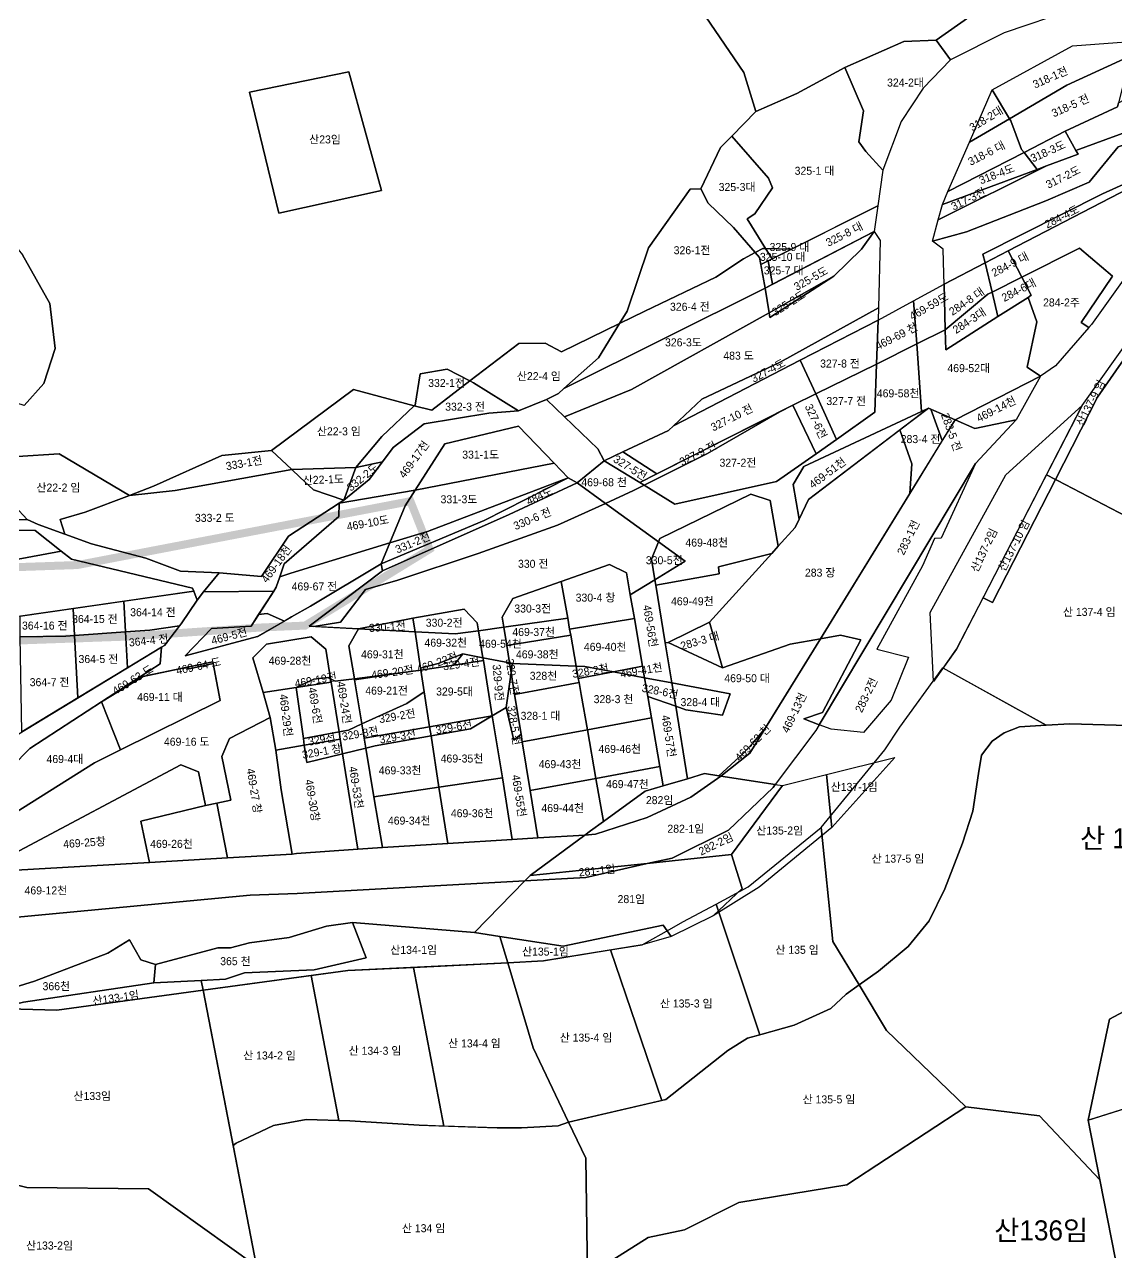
# Model space of a CAD drawing. Header units: metres. Extents: x 425810 to 429904, y 275710 to 280356.
# Drawn here: x 428813.6 to 429086.6, y 278383.4 to 278690.3 of the extents above; entities that cross this region are included whole.
import ezdxf

# ---------------------------------------------------------------- set-up
doc = ezdxf.new("R2010")
doc.units = ezdxf.units.M
doc.linetypes.add('boundary', pattern=[170, 150, -4, 4, -4, 4, -4])
for name, color, linetype in [('-00-도시계획도로 현황측량경계', 7, 'Continuous'), ('00_지번', 6, 'Continuous'), ('00_지적', 6, 'Continuous')]:
    doc.layers.add(name, color=color, linetype=linetype)
doc.styles.get("Standard").update_dxf_attribs({"font": ''})
doc.styles.get('Standard').set_extended_font_data('Gulim')

msp = doc.modelspace()

# ---------------------------------------------------------------- linework, layer by layer
at = {"layer": '-00-도시계획도로 현황측량경계', "color": 5, "linetype": 'boundary', "const_width": 2, "flags": 128}
msp.add_lwpolyline([(428748.28, 278465.92), (428748.59, 278473.4), (428748.12, 278533.24), (428743.66, 278540.1), (428721.74, 278546.6), (428729.32, 278551.8), (428826.83, 278555.2), (428910.07, 278571.15), (428914.85, 278559.15), (428883.75, 278540.07), (428872.56, 278539.58), (428839.26, 278537.32), (428763.29, 278534.59), (428763.7, 278480.94), (428767.81, 278475.03), (428772.87, 278453.6), (428741.14, 278415.21), (428754.21, 278373.04), (428751.3, 278365.42, -0.374331), (428717.94, 278316.64), (428568.2, 278277.68), (428568.21, 278277.68), (428568.2, 278277.68, -0.256621), (428516.85, 278290.67), (428504.6, 278302.09), (428496.1, 278302.15), (428456.74, 278329.89), (428428.08, 278337.92), (428400.18, 278336.56), (428393.52, 278342.44), (428360.53, 278339.18), (428354.62, 278333.91), (428339.13, 278332.78), (428328.67, 278336.03), (428326.56, 278335.82, -0.1835), (428248, 278356.97), (428217.51, 278379.09), (428175.02, 278410.59), (428156.03, 278422.22), (428142.35, 278429.28), (428040.45, 278481.59), (427977.64, 278514.83), (427941.57, 278533.23), (427944.74, 278554.21), (427958.2, 278560.95), (427994.66, 278530.31), (428040.29, 278499.61), (428073.2, 278484.68), (428101.67, 278473.8), (428121.39, 278469.58), (428183.45, 278440.24), (428202.53, 278423.19), (428216.9, 278406.61), (428227.73, 278392.31), (428241.69, 278380.86), (428265.99, 278361.17), (428272.96, 278356.77), (428294.93, 278350.55), (428312.69, 278349.24), (428319.03, 278353.16), (428323.74, 278358.05), (428327.33, 278361.01), (428336.22, 278362.58), (428344.36, 278359.99), (428358.44, 278355.35), (428364.33, 278354.03), (428369.56, 278356.29), (428386.47, 278360.4), (428401.9, 278363.74), (428412.28, 278363.25), (428421.89, 278360.78), (428431.48, 278357.11), (428438.77, 278353.52, -0.057593), (428447.97, 278352.82), (428457.57, 278354.39), (428467.43, 278353.96), (428481.24, 278348.17), (428490.1, 278341.12), (428500.06, 278328.59), (428513.89, 278310.61), (428526.94, 278303.39), (428534.97, 278300.42), (428541.18, 278300.3), (428552.06, 278297.76), (428579.37, 278305.11), (428589.85, 278309.97), (428591.87, 278312.71), (428606.32, 278321.69), (428620.77, 278330.67), (428640.26, 278337.74), (428665.49, 278338.34), (428674.54, 278341.24), (428684.77, 278345.45), (428689.38, 278345.23), (428699.19, 278340.11), (428725.03, 278334.14), (428738.09, 278356.44), (428722.92, 278402.1), (428717.75, 278417.76), (428720.13, 278438.47), (428736.2, 278454.84)], format="xyb", close=True, dxfattribs=at)
at = {"layer": '00_지적', "linetype": 'Continuous', "flags": 128}
for points in [[(429027.98, 278716.39), (429036.33, 278718.67), (429032.66, 278715.13), (429032.67, 278710.77), (429027.86, 278708.17), (429031.98, 278706.31), (429036.67, 278699.57), (429045.77, 278705.2), (429063.43, 278711.58), (429068.82, 278706.26), (429060.92, 278703.27), (429049.94, 278692.3), (429041.46, 278686.37), (429033.42, 278686.05), (429018.68, 278679.55), (429006.68, 278673.05), (428996.44, 278668.49), (428993.39, 278678.25), (428982.63, 278693.98), (428990.42, 278701.6), (429020.32, 278716.63), (429027.98, 278716.39)], [(429100.65, 278702.78), (429104.96, 278697.39), (429103.13, 278695.64), (429096.05, 278695.54), (429075.73, 278694.03), (429058.48, 278688.18), (429045.08, 278681.42), (429041.46, 278686.37), (429049.94, 278692.3), (429060.92, 278703.27), (429068.82, 278706.26), (429075.56, 278702.07), (429090.85, 278699.37), (429100.65, 278702.78)], [(429059.85, 278666.73), (429074.16, 278675.12), (429092.46, 278683.56), (429100.13, 278686.8), (429106.94, 278687.3), (429096.76, 278682.86), (429088.53, 278676.64), (429087.05, 278670.71), (429086.81, 278669.73), (429073.77, 278663.64), (429063.46, 278658.25), (429062.83, 278659.05), (429060.19, 278666.17), (429059.85, 278666.73)], [(429123.32, 278680.82), (429094.84, 278665.54), (429076.44, 278658.78), (429073.77, 278663.64), (429086.81, 278669.73), (429087.05, 278670.71), (429119.84, 278687.96), (429129.3, 278688.44), (429123.32, 278680.82)], [(429041.46, 278686.37), (429045.08, 278681.42), (429038.21, 278674.34), (429032.71, 278666.06), (429028.16, 278653.86), (429023.9, 278658.52), (429022.17, 278660.97), (429023.37, 278668.66), (429018.68, 278679.55), (429033.42, 278686.05), (429041.46, 278686.37)], [(429100.13, 278686.8), (429092.46, 278683.56), (429074.16, 278675.12), (429059.85, 278666.73), (429055.51, 278673.98), (429075.56, 278684.97), (429100.13, 278686.8)], [(429123.32, 278680.82), (429113.25, 278668), (429086.95, 278659.68), (429079.76, 278650.91), (429068.87, 278646.18), (429049.09, 278638.48), (429040.6, 278636.13), (429042.02, 278641.42), (429069.03, 278654.92), (429076.95, 278657.85), (429076.44, 278658.78), (429094.84, 278665.54), (429123.32, 278680.82)], [(428894.72, 278678.42), (428869.84, 278673.4), (428877.18, 278643.1), (428902.89, 278648.76), (428894.72, 278678.42)], [(428877.18, 278643.1), (428869.84, 278673.4), (428894.72, 278678.42), (428902.89, 278648.76), (428877.18, 278643.1)], [(428998.86, 278634.29), (428994.23, 278641.71), (428996.14, 278642.92), (429000.55, 278649.42), (428999.6, 278651.88), (428990.41, 278662.39), (428996.44, 278668.49), (429006.68, 278673.05), (429018.68, 278679.55), (429023.37, 278668.66), (429022.17, 278660.97), (429023.9, 278658.52), (429028.16, 278653.86), (429026.9, 278644.99), (429005.35, 278634.17), (428998.86, 278634.29)], [(429059.85, 278666.73), (429056.85, 278664.97), (429049.79, 278660.87), (429055.51, 278673.98), (429059.85, 278666.73)], [(429113.25, 278668), (429112.46, 278663.03), (429110.86, 278660.52), (429083.1, 278647.99), (429053.19, 278632.9), (429053.72, 278630.69), (429043.51, 278625.36), (429043.43, 278627.97), (429043.23, 278634.13), (429040.6, 278636.13), (429049.09, 278638.48), (429068.87, 278646.18), (429079.76, 278650.91), (429086.95, 278659.68), (429113.25, 278668)], [(429049.79, 278660.87), (429056.85, 278664.97), (429059.85, 278666.73), (429060.19, 278666.17), (429062.83, 278659.05), (429063.46, 278658.25), (429044.4, 278648.5), (429049.79, 278660.87)], [(428775.88, 278660.25), (428779.11, 278663.2), (428783.88, 278665), (428793.81, 278664.69), (428799.98, 278662.11), (428801.95, 278647.09), (428805.41, 278642.06), (428813.13, 278632.71), (428819.98, 278620.59), (428821.29, 278609.29), (428818.46, 278600.6), (428813.56, 278595.07), (428804.05, 278598.06), (428794, 278597.01), (428789.26, 278592.05), (428788.11, 278596.25), (428791.39, 278610.64), (428789.75, 278621.67), (428780.48, 278644.62), (428775.88, 278660.25)], [(428998.86, 278634.29), (428998.2, 278634.3), (428996.27, 278633.27), (428990.82, 278639.56), (428984.51, 278645.64), (428982.7, 278649.23), (428987.56, 278659.5), (428990.41, 278662.39), (428999.6, 278651.88), (429000.55, 278649.42), (428996.14, 278642.92), (428994.22, 278641.71), (428998.86, 278634.29)], [(429076.44, 278658.78), (429076.95, 278657.85), (429069.03, 278654.92), (429066.72, 278654.07), (429063.46, 278658.25), (429073.77, 278663.64), (429076.44, 278658.78)], [(429110.67, 278660.23), (429059.52, 278633.72), (429053.72, 278630.69), (429053.19, 278632.9), (429083.1, 278647.99), (429110.86, 278660.52), (429110.67, 278660.23)], [(429079.64, 278614.58), (429077.7, 278615.83), (429085.6, 278627.39), (429077.33, 278634.38), (429062.92, 278627.14), (429059.52, 278633.72), (429110.67, 278660.23), (429096.19, 278637.44), (429080.29, 278615.32), (429079.64, 278614.58)], [(429063.46, 278658.25), (429066.72, 278654.07), (429043.07, 278645.33), (429044.4, 278648.5), (429063.46, 278658.25)], [(429066.72, 278654.07), (429069.03, 278654.92), (429042.02, 278641.42), (429043.07, 278645.33), (429066.72, 278654.07)], [(428996.27, 278633.27), (428993.32, 278631.69), (428986.38, 278627.15), (428968.71, 278618.61), (428962.35, 278615.54), (428964.23, 278618.62), (428969.61, 278634.49), (428979.98, 278649.15), (428982.7, 278649.23), (428984.51, 278645.64), (428990.82, 278639.56), (428996.27, 278633.27)], [(429000.46, 278631.72), (429026.9, 278644.99), (429025.99, 278638.51), (429000.57, 278625.37), (428999.52, 278631.24), (429000.46, 278631.72)], [(429025.99, 278638.51), (429027.48, 278636.32), (429027.06, 278619.5), (429002.46, 278605.9), (428982.94, 278596.63), (428975.83, 278590.01), (428974.58, 278588.84), (428963.17, 278583.45), (428958.52, 278581.25), (428956.93, 278584.26), (428948.55, 278592.27), (428965.3, 278599.07), (428999.72, 278618.21), (428999.91, 278617.04), (429015.94, 278627.35), (429022.85, 278634.15), (429025.99, 278638.51)], [(429015.94, 278627.35), (428999.72, 278618.21), (428998.72, 278624.41), (429025.99, 278638.51), (429022.85, 278634.15), (429015.94, 278627.35)], [(428962.35, 278615.54), (428968.71, 278618.61), (428986.38, 278627.15), (428993.32, 278631.69), (428996.27, 278633.27), (428997.34, 278632.05), (428998.72, 278624.41), (428948.46, 278599.3), (428957.13, 278606.96), (428962.35, 278615.54)], [(428996.27, 278633.27), (428998.2, 278634.3), (428998.86, 278634.29), (429000.46, 278631.72), (428999.52, 278631.24), (428997.65, 278630.31), (428997.34, 278632.05), (428996.27, 278633.27)], [(429005.35, 278634.17), (429000.46, 278631.72), (428998.86, 278634.29), (429005.35, 278634.17)], [(429062.92, 278627.14), (429055.45, 278623.38), (429053.72, 278630.69), (429059.52, 278633.72), (429062.92, 278627.14)], [(429062.92, 278627.14), (429077.33, 278634.38), (429085.6, 278627.39), (429077.7, 278615.83), (429079.64, 278614.58), (429071.32, 278604.96), (429067.58, 278602.36), (429064.28, 278604.64), (429066.68, 278615.98), (429064.45, 278622.08), (429065.26, 278622.6), (429062.92, 278627.14)], [(428997.65, 278630.31), (428999.52, 278631.24), (429000.57, 278625.37), (428998.72, 278624.41), (428997.65, 278630.31)], [(429055.45, 278623.38), (429054.43, 278622.87), (429043.78, 278614), (429043.51, 278625.36), (429053.72, 278630.69), (429055.45, 278623.38)], [(429015.94, 278627.35), (428999.91, 278617.04), (428999.72, 278618.21), (429015.94, 278627.35)], [(429055.45, 278623.38), (429062.92, 278627.14), (429065.26, 278622.6), (429064.45, 278622.08), (429056.9, 278617.27), (429055.45, 278623.38)], [(429102.78, 278624.13), (429092.89, 278613.03), (429081.8, 278597.11), (429071.32, 278576.59), (429069.09, 278577.75), (429078.01, 278595.05), (429100.07, 278626.02), (429102.78, 278624.13)], [(428999.72, 278618.21), (428965.3, 278599.07), (428948.55, 278592.27), (428944.09, 278596.53), (428947.06, 278598.07), (428948.46, 278599.3), (428998.72, 278624.41), (428999.72, 278618.21)], [(429035.83, 278621.19), (429043.51, 278625.36), (429043.78, 278614), (429036.62, 278610.44), (429035.83, 278621.19)], [(429043.78, 278614), (429054.43, 278622.87), (429055.45, 278623.38), (429056.9, 278617.27), (429043.89, 278608.99), (429043.78, 278614)], [(429118.74, 278579.59), (429110.36, 278564.63), (429106.31, 278558.32), (429071.79, 278576.34), (429071.32, 278576.59), (429081.8, 278597.11), (429092.89, 278613.03), (429102.78, 278624.13), (429138.92, 278598.93), (429134.13, 278595.73), (429124.24, 278589.1), (429118.74, 278579.59)], [(429027.06, 278619.5), (429026.98, 278616.39), (429007.53, 278606.36), (428975.83, 278590.01), (428982.94, 278596.63), (429002.46, 278605.9), (429027.06, 278619.5)], [(429036.62, 278610.44), (429026.6, 278605.38), (429026.98, 278616.39), (429035.83, 278621.19), (429036.62, 278610.44)], [(429056.9, 278617.27), (429064.45, 278622.08), (429066.68, 278615.98), (429064.28, 278604.64), (429067.58, 278602.36), (429046.2, 278591.52), (429039.59, 278594.41), (429037.86, 278593.6), (429036.62, 278610.44), (429043.78, 278614), (429043.89, 278608.99), (429056.9, 278617.27)], [(429011.38, 278597.95), (429007.53, 278606.36), (429026.98, 278616.39), (429026.6, 278605.38), (429011.38, 278597.95)], [(428924.93, 278601.19), (428937.18, 278610.58), (428943.73, 278610.68), (428947.87, 278608.45), (428962.35, 278615.54), (428957.13, 278606.96), (428948.46, 278599.3), (428947.06, 278598.07), (428944.09, 278596.53), (428937.09, 278593.76), (428925.82, 278600.72), (428924.93, 278601.19)], [(428958.85, 278570.61), (428965.88, 278573.79), (428968.52, 278575.12), (428976.19, 278570.41), (429001.59, 278576.08), (429011.53, 278582.98), (429016.59, 278586.57), (429026.18, 278593.36), (429026.6, 278605.38), (429036.62, 278610.44), (429037.86, 278593.6), (429008.41, 278579.8), (429005.76, 278575.35), (429007.28, 278566.64), (429006.26, 278564.6), (429002.04, 278559.93), (429000.01, 278571.29), (428995.13, 278572.95), (428972.43, 278561.83), (428972.1, 278561), (428958.85, 278570.61)], [(428911.03, 278594.99), (428911.25, 278595.19), (428912.54, 278602.97), (428919.29, 278604.18), (428924.93, 278601.19), (428915.42, 278593.9), (428911.03, 278594.99)], [(429011.38, 278597.95), (429005.66, 278595.16), (428971.68, 278577.96), (428963.17, 278583.45), (428974.58, 278588.84), (428975.83, 278590.01), (429007.53, 278606.36), (429011.38, 278597.95)], [(429011.38, 278597.95), (429026.6, 278605.38), (429026.18, 278593.36), (429016.59, 278586.57), (429011.38, 278597.95)], [(428924.93, 278601.19), (428925.82, 278600.72), (428937.09, 278593.76), (428929.64, 278593.16), (428913.48, 278590.52), (428905.8, 278584.53), (428903.12, 278580.98), (428896.42, 278579.61), (428902.97, 278587.33), (428911.03, 278594.99), (428915.42, 278593.9), (428924.93, 278601.19)], [(429067.58, 278602.36), (429061.49, 278591.51), (429051.16, 278589.35), (429046.2, 278591.52), (429067.58, 278602.36)], [(428875.34, 278583.86), (428895.82, 278599.1), (428911.03, 278594.99), (428902.97, 278587.33), (428896.42, 278579.61), (428880.43, 278579.09), (428875.34, 278583.86)], [(429005.66, 278595.16), (429011.38, 278597.95), (429016.59, 278586.57), (429011.53, 278582.98), (429005.66, 278595.16)], [(428944.09, 278596.53), (428948.55, 278592.27), (428956.93, 278584.26), (428958.52, 278581.25), (428951.78, 278575.73), (428949.51, 278577), (428946.01, 278580.64), (428937.1, 278589.88), (428918.68, 278585.45), (428911.27, 278573.88), (428892.24, 278570.65), (428893.46, 278571.45), (428899.77, 278576.55), (428903.12, 278580.98), (428905.8, 278584.53), (428913.48, 278590.52), (428929.64, 278593.16), (428937.09, 278593.76), (428944.09, 278596.53)], [(428968.52, 278575.12), (428984.37, 278583.1), (429002.39, 278593.5), (429005.66, 278595.16), (429011.53, 278582.98), (429001.59, 278576.08), (428976.19, 278570.41), (428968.52, 278575.12)], [(429078.01, 278595.05), (429046.59, 278534.15), (429040.84, 278526.06), (429040.02, 278543.3), (429058.92, 278577.73), (429078.01, 278595.05)], [(429002.39, 278593.5), (428984.37, 278583.1), (428968.52, 278575.12), (428967.4, 278575.8), (428971.68, 278577.96), (429002.39, 278593.5)], [(429039.59, 278594.41), (429009.57, 278571.58), (429007.28, 278566.64), (429005.76, 278575.35), (429008.41, 278579.8), (429037.86, 278593.6), (429039.59, 278594.41)], [(429040.18, 278594.15), (429043.02, 278586.33), (429034.87, 278573.06), (429035.43, 278580.45), (429032.44, 278588.97), (429039.59, 278594.41), (429040.18, 278594.15)], [(429043.02, 278586.33), (429040.18, 278594.15), (429046.2, 278591.52), (429043.02, 278586.33)], [(428946.01, 278580.64), (428911.27, 278573.88), (428918.68, 278585.45), (428937.1, 278589.88), (428946.01, 278580.64)], [(429032.44, 278588.97), (429035.43, 278580.45), (429034.87, 278573.06), (429012.61, 278536.8), (429005.04, 278535.46), (428988.1, 278529.5), (428984.84, 278540.91), (429000.4, 278558.11), (429002.04, 278559.93), (429006.26, 278564.6), (429007.28, 278566.64), (429009.57, 278571.58), (429032.44, 278588.97)], [(429046.2, 278591.52), (429051.16, 278589.35), (429061.49, 278591.51), (429051.31, 278580.6), (429012.27, 278515.3), (429008.38, 278516.79), (429013.04, 278518.35), (429022.64, 278536.52), (429017.61, 278537.69), (429012.61, 278536.8), (429046.2, 278591.52)], [(428811.88, 278582.36), (428822.3, 278582.97), (428839.84, 278572.58), (428828.74, 278568.37), (428822.51, 278566.61), (428823.66, 278562.92), (428817.07, 278565.29), (428814.25, 278566.56), (428811.22, 278569.95), (428811.88, 278582.36)], [(428851.28, 278573.82), (428839.84, 278572.58), (428845.89, 278574.88), (428862.94, 278582.54), (428875.34, 278583.86), (428880.43, 278579.09), (428851.28, 278573.82)], [(428963.17, 278583.45), (428971.68, 278577.96), (428967.4, 278575.8), (428958.52, 278581.25), (428963.17, 278583.45)], [(428896.42, 278579.61), (428893.46, 278571.45), (428885.84, 278573.99), (428882.45, 278577.19), (428880.43, 278579.09), (428896.42, 278579.61)], [(428903.12, 278580.98), (428899.77, 278576.55), (428893.46, 278571.45), (428896.42, 278579.61), (428903.12, 278580.98)], [(428946.01, 278580.64), (428949.51, 278577), (428914.37, 278563.61), (428904.96, 278560.79), (428908.78, 278569.98), (428911.27, 278573.88), (428946.01, 278580.64)], [(428968.52, 278575.12), (428965.88, 278573.79), (428958.85, 278570.61), (428951.78, 278575.73), (428958.52, 278581.25), (428967.4, 278575.8), (428968.52, 278575.12)], [(429051.31, 278580.6), (429042.76, 278561.89), (429041.07, 278561.81), (429038.08, 278555.02), (429026.62, 278534.19), (429034.57, 278532.18), (429030.21, 278521.41), (429023.37, 278513.33), (429015.22, 278514.17), (429012.27, 278515.3), (429051.31, 278580.6)], [(428880.43, 278579.09), (428882.45, 278577.19), (428885.84, 278573.99), (428893.46, 278571.45), (428892.24, 278570.65), (428879.61, 278562.41), (428872.89, 278552.33), (428862.28, 278553.22), (428852.63, 278553.67), (428843.92, 278556.92), (428830.33, 278560.51), (428823.66, 278562.92), (428822.51, 278566.61), (428828.74, 278568.37), (428839.84, 278572.58), (428851.28, 278573.82), (428880.43, 278579.09)], [(428949.51, 278577), (428928.47, 278566.36), (428902.78, 278555.53), (428904.96, 278560.79), (428914.37, 278563.61), (428949.51, 278577)], [(428949.51, 278577), (428951.78, 278575.73), (428934.74, 278567.85), (428903.11, 278553.72), (428902.78, 278555.53), (428928.47, 278566.36), (428949.51, 278577)], [(429095.33, 278516.37), (429096.25, 278515.12), (429096.09, 278515.11), (429092.23, 278515.03), (429074.91, 278515.51), (429068.99, 278515.16), (429043.26, 278529.46), (429046.59, 278534.15), (429053.21, 278546.97), (429055.61, 278545.83), (429071.32, 278576.59), (429071.79, 278576.34), (429106.31, 278558.32), (429104.34, 278555.26), (429097.3, 278543.98), (429095.33, 278516.37)], [(429053.21, 278546.97), (429069.09, 278577.75), (429071.32, 278576.59), (429055.61, 278545.83), (429053.21, 278546.97)], [(428791.79, 278570.22), (428793.3, 278573.82), (428792.94, 278574.48), (428799.67, 278573.13), (428807.68, 278569.88), (428811.22, 278569.95), (428814.25, 278566.56), (428809.67, 278566.39), (428791.79, 278570.22)], [(428892.24, 278570.65), (428911.27, 278573.88), (428908.78, 278569.98), (428904.96, 278560.79), (428880.15, 278553.13), (428877.45, 278552.29), (428878.55, 278555.52), (428892.15, 278567.34), (428892.24, 278570.65)], [(428958.85, 278570.61), (428946.83, 278565.17), (428927.01, 278558.07), (428906.94, 278551.46), (428898.87, 278549.09), (428892.63, 278540.93), (428885.97, 278539.88), (428884.79, 278539.95), (428903.11, 278553.72), (428934.74, 278567.85), (428951.78, 278575.73), (428958.85, 278570.61)], [(428862.28, 278553.22), (428872.89, 278552.33), (428879.61, 278562.41), (428892.24, 278570.65), (428892.15, 278567.34), (428878.55, 278555.52), (428877.45, 278552.29), (428876.55, 278549.64), (428875.9, 278548.64), (428858.39, 278548.5), (428862.28, 278553.22)], [(428885.97, 278539.88), (428892.63, 278540.93), (428898.87, 278549.09), (428906.94, 278551.46), (428927.01, 278558.07), (428946.83, 278565.17), (428958.85, 278570.61), (428972.1, 278561), (428970.35, 278556.69), (428971.2, 278551.51), (428965.03, 278547.74), (428964.09, 278553.22), (428959.88, 278555.3), (428947.77, 278551.08), (428935.69, 278546.86), (428933.01, 278542.18), (428933.41, 278539.67), (428927.12, 278538.8), (428926.8, 278540.78), (428923.5, 278544.2), (428910.7, 278541.91), (428897.14, 278539.25), (428885.97, 278539.88)], [(428972.1, 278561), (428972.43, 278561.83), (428995.13, 278572.95), (429000.01, 278571.29), (429002.04, 278559.93), (429000.4, 278558.11), (428987.08, 278554.71), (428987.27, 278552.99), (428971.42, 278550.17), (428971.2, 278551.51), (428978.78, 278556.15), (428972.1, 278561)], [(428779.6, 278560.97), (428802.47, 278565.33), (428808.2, 278563.98), (428816.3, 278563.8), (428822.78, 278558.7), (428774.37, 278549.65), (428739.1, 278543.88), (428737.73, 278544.53), (428751.18, 278556), (428777.48, 278560.56), (428779.6, 278560.97)], [(428822.78, 278558.7), (428825.36, 278556.68), (428855.61, 278549.42), (428855.91, 278548.68), (428801.53, 278540.83), (428771.18, 278540.05), (428742.97, 278539.32), (428737.43, 278539.52), (428739.1, 278543.88), (428774.37, 278549.65), (428822.78, 278558.7)], [(428878.59, 278541.2), (428874.25, 278543.12), (428872.13, 278542.81), (428875.9, 278548.64), (428876.55, 278549.64), (428877.45, 278552.29), (428880.15, 278553.13), (428904.96, 278560.79), (428902.78, 278555.53), (428885.09, 278544.91), (428880.38, 278542.22), (428878.59, 278541.2)], [(428971.2, 278551.51), (428970.35, 278556.69), (428972.1, 278561), (428978.78, 278556.15), (428971.2, 278551.51)], [(428971.42, 278550.17), (428987.27, 278552.99), (428987.08, 278554.71), (429000.4, 278558.11), (428984.84, 278540.91), (428974.49, 278535.88), (428973.78, 278535.76), (428971.42, 278550.17)], [(428959.88, 278555.3), (428964.09, 278553.22), (428965.03, 278547.74), (428966.06, 278541.81), (428949.87, 278539.2), (428949.39, 278541.89), (428947.77, 278551.08), (428959.88, 278555.3)], [(428947.77, 278551.08), (428949.39, 278541.89), (428933.41, 278539.67), (428933.01, 278542.18), (428935.69, 278546.86), (428947.77, 278551.08)], [(428971.2, 278551.51), (428971.42, 278550.17), (428973.78, 278535.76), (428975.42, 278525.76), (428968.61, 278527.05), (428968.12, 278529.91), (428966.06, 278541.81), (428965.03, 278547.74), (428971.2, 278551.51)], [(428838.86, 278538.49), (428826.13, 278537.6), (428825.76, 278544.33), (428838.44, 278546.16), (428838.86, 278538.49)], [(428852.37, 278539.98), (428844.95, 278538.91), (428838.86, 278538.49), (428838.44, 278546.16), (428855.91, 278548.68), (428856.8, 278546.42), (428852.8, 278540.53), (428852.37, 278539.98)], [(428812.56, 278537.25), (428812.49, 278542.42), (428825.76, 278544.33), (428826.13, 278537.6), (428823.96, 278537.45), (428812.56, 278537.25)], [(428872.13, 278542.81), (428874.25, 278543.12), (428878.59, 278541.2), (428871.85, 278537.35), (428853.81, 278532.51), (428860.33, 278539.37), (428870.24, 278539.89), (428872.13, 278542.81)], [(428910.7, 278541.91), (428923.5, 278544.2), (428926.8, 278540.78), (428927.12, 278538.8), (428921.25, 278537.98), (428911.23, 278538.51), (428910.7, 278541.91)], [(428838.86, 278538.49), (428844.95, 278538.91), (428852.37, 278539.98), (428848.57, 278535.07), (428847.9, 278534.66), (428839.35, 278529.48), (428838.86, 278538.49)], [(428897.14, 278539.25), (428910.7, 278541.91), (428911.23, 278538.51), (428897.14, 278539.25)], [(428933.41, 278539.67), (428934.16, 278535.07), (428934.85, 278530.74), (428928.21, 278532.03), (428927.12, 278538.8), (428933.41, 278539.67)], [(428933.41, 278539.67), (428949.39, 278541.89), (428949.87, 278539.2), (428950.14, 278537.66), (428934.16, 278535.07), (428933.41, 278539.67)], [(428949.87, 278539.2), (428966.06, 278541.81), (428968.12, 278529.91), (428960.81, 278528.52), (428953.69, 278529.87), (428951.5, 278529.96), (428950.14, 278537.66), (428949.87, 278539.2)], [(428988.1, 278529.5), (428974.49, 278535.88), (428984.84, 278540.91), (428988.1, 278529.5)], [(428826.13, 278537.6), (428826.98, 278522), (428812.91, 278513.48), (428812.56, 278537.25), (428823.96, 278537.45), (428826.13, 278537.6)], [(428826.13, 278537.6), (428838.86, 278538.49), (428839.35, 278529.48), (428826.98, 278522), (428826.13, 278537.6)], [(428881.49, 278524.6), (428873.25, 278523.32), (428870.72, 278532.03), (428874.11, 278535.4), (428885.26, 278537.22), (428888.91, 278534.21), (428890.11, 278526.73), (428889.41, 278527.06), (428885.91, 278526.66), (428881.49, 278524.6)], [(428911.23, 278538.51), (428912.63, 278529.41), (428912.7, 278528.97), (428908.82, 278528.39), (428896.09, 278526.77), (428894.72, 278535.01), (428897.14, 278539.25), (428911.23, 278538.51)], [(428927.12, 278538.8), (428928.21, 278532.03), (428923.18, 278533), (428917.01, 278530.59), (428912.63, 278529.41), (428911.23, 278538.51), (428921.25, 278537.98), (428927.12, 278538.8)], [(428934.16, 278535.07), (428950.14, 278537.66), (428951.5, 278529.96), (428935.55, 278530.6), (428934.85, 278530.74), (428934.16, 278535.07)], [(429012.61, 278536.8), (428998.86, 278514.5), (428995.57, 278510.59), (428994.42, 278509.35), (428993.26, 278508.11), (428987.2, 278502.53), (428983.61, 278503.07), (428979.35, 278501.81), (428976.38, 278519.93), (428978.9, 278519.05), (428988.07, 278517.7), (428990.01, 278523), (428975.42, 278525.76), (428973.78, 278535.76), (428974.49, 278535.88), (428988.1, 278529.5), (429005.04, 278535.46), (429012.61, 278536.8)], [(429012.27, 278515.3), (429011.38, 278513.82), (429001.29, 278500.39), (428987.66, 278502.46), (428994.95, 278508.15), (429012.61, 278536.8), (429017.61, 278537.69), (429022.64, 278536.52), (429013.04, 278518.35), (429008.38, 278516.79), (429012.27, 278515.3)], [(428862.56, 278521.32), (428837.65, 278509.01), (428832.87, 278521), (428843.26, 278527.36), (428854.35, 278529.69), (428854.45, 278529.16), (428860.78, 278530.58), (428862.56, 278521.32)], [(428860.78, 278530.58), (428854.45, 278529.16), (428854.35, 278529.69), (428860.7, 278531.02), (428860.78, 278530.58)], [(428923.18, 278533), (428920.9, 278530.2), (428912.7, 278528.97), (428912.63, 278529.41), (428917.01, 278530.59), (428923.18, 278533)], [(428930.55, 278517.53), (428914.88, 278514.8), (428913.54, 278523.52), (428912.7, 278528.97), (428920.9, 278530.2), (428928.33, 278531.31), (428930.55, 278517.53)], [(428928.21, 278532.03), (428928.33, 278531.31), (428920.9, 278530.2), (428923.18, 278533), (428928.21, 278532.03)], [(428928.33, 278531.31), (428928.21, 278532.03), (428934.85, 278530.74), (428935.23, 278528.37), (428933.97, 278519.59), (428930.55, 278517.53), (428928.33, 278531.31)], [(428935.55, 278530.6), (428935.23, 278528.37), (428934.85, 278530.74), (428935.55, 278530.6)], [(428951.5, 278529.96), (428952.04, 278526.86), (428952.23, 278525.83), (428936.12, 278522.87), (428935.23, 278528.37), (428935.55, 278530.6), (428951.5, 278529.96)], [(428832.88, 278521.01), (428842.4, 278527.18), (428843.26, 278527.36), (428832.88, 278521.01)], [(428908.82, 278528.39), (428896.13, 278526.49), (428896.09, 278526.77), (428908.82, 278528.39)], [(428908.82, 278528.39), (428912.7, 278528.97), (428913.54, 278523.52), (428909.22, 278520.62), (428897.95, 278515.49), (428896.13, 278526.49), (428908.82, 278528.39)], [(428935.23, 278528.37), (428936.12, 278522.87), (428937.72, 278512.92), (428935.9, 278511.42), (428933.97, 278519.59), (428935.23, 278528.37)], [(428960.81, 278528.52), (428952.04, 278526.86), (428951.5, 278529.96), (428953.69, 278529.87), (428960.81, 278528.52)], [(428970.34, 278517.04), (428954.3, 278514.05), (428952.75, 278522.85), (428952.23, 278525.83), (428952.04, 278526.86), (428960.81, 278528.52), (428968.61, 278527.05), (428969.43, 278522.34), (428970.34, 278517.04)], [(428968.12, 278529.91), (428968.61, 278527.05), (428960.81, 278528.52), (428968.12, 278529.91)], [(429028.7, 278509.04), (429032.37, 278514.67), (429043.19, 278529.49), (429068.99, 278515.16), (429062.33, 278514.76), (429058.5, 278513.24), (429055.51, 278511.18), (429052.81, 278507.7), (429052.08, 278503.07), (429050.69, 278493.73), (429048.09, 278485.66), (429043.7, 278474.26), (429039.71, 278466.28), (429034.46, 278459.9), (429027.07, 278453.75), (429022.21, 278450.29), (429015.67, 278461.17), (429012.73, 278489.65), (429028.7, 278509.04)], [(428881.49, 278524.6), (428883.32, 278511.89), (428883.56, 278510.17), (428876.46, 278508.94), (428875.05, 278517.11), (428873.25, 278523.32), (428881.49, 278524.6)], [(428890.23, 278525.96), (428881.49, 278524.6), (428885.91, 278526.66), (428889.41, 278527.06), (428890.11, 278526.73), (428890.23, 278525.96)], [(428890.23, 278525.96), (428892.23, 278513.52), (428883.32, 278511.89), (428881.49, 278524.6), (428890.23, 278525.96)], [(428896.09, 278526.77), (428896.13, 278526.49), (428897.95, 278515.49), (428894.58, 278513.96), (428892.23, 278513.52), (428890.23, 278525.96), (428890.11, 278526.73), (428891.3, 278526.16), (428896.09, 278526.77)], [(428936.12, 278522.87), (428952.23, 278525.83), (428952.75, 278522.85), (428954.3, 278514.05), (428938.03, 278511.03), (428937.72, 278512.92), (428936.12, 278522.87)], [(428975.42, 278525.76), (428976.38, 278519.93), (428969.43, 278522.34), (428968.61, 278527.05), (428975.42, 278525.76)], [(428975.42, 278525.76), (428990.01, 278523), (428988.07, 278517.7), (428978.9, 278519.05), (428976.38, 278519.93), (428975.42, 278525.76)], [(428913.54, 278523.52), (428914.88, 278514.8), (428898.54, 278511.96), (428897.95, 278515.49), (428909.22, 278520.62), (428913.54, 278523.52)], [(428976.38, 278519.93), (428979.35, 278501.81), (428973.29, 278500), (428972.46, 278504.82), (428970.34, 278517.04), (428969.43, 278522.34), (428976.38, 278519.93)], [(428832.87, 278521), (428837.65, 278509.01), (428831.1, 278505.77), (428804.03, 278488.76), (428786.04, 278473.99), (428783.84, 278477.82), (428814.91, 278509.37), (428832.87, 278521)], [(428930.55, 278517.53), (428933.97, 278519.59), (428935.9, 278511.42), (428937.72, 278512.92), (428938.03, 278511.03), (428939.98, 278498.9), (428941.89, 278487), (428935.55, 278486.61), (428933.06, 278501.99), (428930.55, 278517.53)], [(428864.37, 278482.04), (428861.67, 278495.72), (428865.17, 278496.44), (428862.91, 278507.35), (428864.82, 278511.85), (428875.05, 278517.11), (428876.46, 278508.94), (428877.81, 278499.03), (428880.56, 278482.99), (428864.37, 278482.04)], [(428892.23, 278513.52), (428894.58, 278513.96), (428897.95, 278515.49), (428898.54, 278511.96), (428898.95, 278509.47), (428893.11, 278508.04), (428892.52, 278511.72), (428892.23, 278513.52)], [(428930.55, 278517.53), (428925.09, 278514.27), (428915.24, 278512.52), (428914.88, 278514.8), (428930.55, 278517.53)], [(428930.55, 278517.53), (428933.06, 278501.99), (428917.22, 278499.67), (428915.24, 278512.52), (428925.09, 278514.27), (428930.55, 278517.53)], [(428970.34, 278517.04), (428972.46, 278504.82), (428956.45, 278501.9), (428954.3, 278514.05), (428970.34, 278517.04)], [(428883.32, 278511.89), (428892.23, 278513.52), (428892.52, 278511.72), (428883.56, 278510.17), (428883.32, 278511.89)], [(428915.24, 278512.52), (428901.24, 278510.03), (428898.95, 278509.47), (428898.54, 278511.96), (428914.88, 278514.8), (428915.24, 278512.52)], [(428898.95, 278509.47), (428901.24, 278510.03), (428915.24, 278512.52), (428917.22, 278499.67), (428900.97, 278497.28), (428898.95, 278509.47)], [(428954.3, 278514.05), (428956.45, 278501.9), (428939.98, 278498.9), (428938.03, 278511.03), (428954.3, 278514.05)], [(428987.66, 278502.46), (428987.2, 278502.53), (428993.26, 278508.11), (428994.42, 278509.35), (428995.57, 278510.59), (428998.86, 278514.5), (428994.95, 278508.15), (428987.66, 278502.46)], [(428896.94, 278484.22), (428881.59, 278483.16), (428880.56, 278482.99), (428877.81, 278499.03), (428876.46, 278508.94), (428883.56, 278510.17), (428884.19, 278505.85), (428893.11, 278508.04), (428896.94, 278484.22)], [(428892.52, 278511.72), (428893.11, 278508.04), (428884.19, 278505.85), (428883.56, 278510.17), (428892.52, 278511.72)], [(428898.95, 278509.47), (428900.97, 278497.28), (428903.06, 278484.6), (428896.94, 278484.22), (428893.11, 278508.04), (428898.95, 278509.47)], [(429031.15, 278507.1), (429015.44, 278489.59), (429014.07, 278502.85), (429031.15, 278507.1)], [(428844.9, 278480.9), (428808.58, 278478.77), (428805.84, 278478.05), (428809.75, 278482.44), (428852.68, 278505.31), (428857.11, 278503.51), (428858.84, 278495.14), (428842.66, 278491.22), (428844.9, 278480.9)], [(428987.66, 278502.46), (428980.16, 278497.22), (428969.22, 278492.15), (428956.32, 278487.98), (428953.7, 278487.73), (428955.12, 278488.78), (428958.35, 278491.12), (428968.77, 278498.66), (428973.29, 278500), (428979.35, 278501.81), (428983.61, 278503.07), (428987.2, 278502.53), (428987.66, 278502.46)], [(428956.45, 278501.9), (428972.46, 278504.82), (428973.29, 278500), (428968.77, 278498.66), (428958.35, 278491.12), (428956.45, 278501.9)], [(429014.07, 278502.85), (429015.44, 278489.59), (428997.25, 278474.72), (428985.75, 278467.54), (428992.97, 278474.37), (428990.32, 278482.85), (429003.06, 278500.12), (429014.07, 278502.85)], [(428933.06, 278501.99), (428935.55, 278486.61), (428919.39, 278485.61), (428917.22, 278499.67), (428933.06, 278501.99)], [(428939.98, 278498.9), (428956.45, 278501.9), (428958.35, 278491.12), (428955.12, 278488.78), (428953.7, 278487.73), (428941.89, 278487), (428939.98, 278498.9)], [(428953.7, 278487.73), (428956.32, 278487.98), (428969.22, 278492.15), (428980.16, 278497.22), (428987.66, 278502.46), (429001.29, 278500.39), (429000.72, 278499.63), (428989.6, 278488.95), (428975.5, 278481.98), (428969.28, 278480.66), (428940.03, 278477.61), (428953.7, 278487.73)], [(429003.06, 278500.12), (428990.32, 278482.85), (428969.28, 278480.66), (428975.5, 278481.98), (428989.6, 278488.95), (429000.72, 278499.63), (429001.29, 278500.39), (429003.06, 278500.12)], [(428917.22, 278499.67), (428919.39, 278485.61), (428903.06, 278484.6), (428900.97, 278497.28), (428917.22, 278499.67)], [(428861.67, 278495.72), (428864.37, 278482.04), (428844.9, 278480.9), (428842.66, 278491.22), (428858.84, 278495.14), (428861.67, 278495.72)], [(429015.67, 278461.17), (429022.21, 278450.29), (429019.01, 278448), (429015.14, 278444.42), (429005.99, 278440.2), (428997.43, 278437.82), (428986.49, 278470.47), (428994.54, 278474.78), (429012.73, 278489.65), (429015.67, 278461.17)], [(428969.28, 278480.66), (428990.32, 278482.85), (428992.97, 278474.37), (428985.75, 278467.54), (428975.23, 278462.41), (428973.26, 278465.22), (428948.23, 278460), (428932.46, 278462.39), (428926.07, 278463.36), (428938.7, 278476.25), (428953.93, 278477.11), (428969.28, 278480.66)], [(428940.03, 278477.61), (428969.28, 278480.66), (428953.93, 278477.11), (428938.7, 278476.25), (428940.03, 278477.61)], [(428997.43, 278437.82), (428994.3, 278436.94), (428989.45, 278433.91), (428973.91, 278421.68), (428972.88, 278421.44), (428960.09, 278459.02), (428968.03, 278460.32), (428975.42, 278464.47), (428978.2, 278466.03), (428986.49, 278470.47), (428997.43, 278437.82)], [(428846.4, 278455.42), (428861.91, 278459.54), (428865.08, 278459.52), (428869.86, 278460.76), (428879.75, 278462.15), (428889.06, 278464.96), (428895.62, 278465.9), (428898.99, 278457.05), (428886.06, 278454.06), (428868.61, 278453.33), (428863.87, 278451.72), (428857.8, 278451.41), (428845.98, 278450.79), (428846.4, 278455.42)], [(428895.62, 278465.9), (428926.07, 278463.36), (428932.46, 278462.39), (428934.41, 278455.83), (428894.45, 278453.86), (428858.28, 278448.96), (428857.8, 278451.41), (428863.87, 278451.72), (428868.61, 278453.33), (428886.06, 278454.06), (428898.99, 278457.05), (428895.62, 278465.9)], [(428932.46, 278462.39), (428948.23, 278460), (428973.26, 278465.22), (428975.23, 278462.41), (428968.03, 278460.32), (428943.36, 278456.27), (428934.41, 278455.83), (428932.46, 278462.39)], [(428845.98, 278450.79), (428813.37, 278445.94), (428806.65, 278444.36), (428801.81, 278446.77), (428816.15, 278451.18), (428834.44, 278458.24), (428839.83, 278461.52), (428842.71, 278456.59), (428846.4, 278455.42), (428845.98, 278450.79)], [(428972.88, 278421.44), (428949.61, 278415.96), (428940.73, 278434.57), (428934.41, 278455.83), (428943.36, 278456.27), (428960.09, 278459.02), (428972.88, 278421.44)], [(428918.43, 278415.02), (428912.28, 278415.21), (428894.96, 278416.36), (428892.15, 278416.43), (428885.25, 278452.61), (428894.45, 278453.86), (428910.85, 278454.67), (428918.43, 278415.02)], [(428918.43, 278415.02), (428910.85, 278454.67), (428934.41, 278455.83), (428940.73, 278434.57), (428949.61, 278415.96), (428947.05, 278415.08), (428937.82, 278414.56), (428931.78, 278414.6), (428918.43, 278415.02)], [(428857.8, 278451.41), (428858.28, 278448.96), (428821.67, 278444), (428806.65, 278444.36), (428813.37, 278445.94), (428845.98, 278450.79), (428857.8, 278451.41)], [(428885.25, 278452.61), (428892.15, 278416.43), (428884.04, 278416.64), (428875.82, 278415.19), (428866.51, 278410.75), (428865.78, 278410.15), (428858.28, 278448.96), (428885.25, 278452.61)], [(429149.01, 278436.66), (429141.05, 278433.05), (429139.31, 278429.65), (429125.14, 278433.69), (429124.93, 278432.02), (429122.54, 278430.1), (429081.15, 278416.98), (429079.46, 278416.45), (429084.78, 278441.7), (429105.73, 278452.88), (429146.25, 278447.85), (429150.41, 278440.47), (429150.2, 278439.89), (429149.54, 278438.1), (429149.01, 278436.66)], [(428858.28, 278448.96), (428871.62, 278379.98), (428844.65, 278399.34), (428814.18, 278399.7), (428804.61, 278402.05), (428807.71, 278410.13), (428806.65, 278444.36), (428821.67, 278444), (428858.28, 278448.96)], [(428973.91, 278421.68), (428989.45, 278433.91), (428994.3, 278436.94), (428998, 278437.97), (429005.99, 278440.2), (429015.14, 278444.42), (429019.01, 278448), (429022.21, 278450.29), (429029.05, 278438.92), (429048.88, 278419.85), (429019.2, 278400.32), (428992.14, 278395.94), (428978.57, 278389.12), (428969.49, 278387.14), (428954.35, 278377.6), (428953.9, 278406.97), (428949.61, 278415.96), (428973.91, 278421.68)], [(429122.54, 278430.1), (429124.56, 278427.56), (429122.47, 278421.25), (429122.66, 278416.94), (429121.73, 278413.71), (429125.63, 278411.82), (429131.54, 278412.39), (429140.23, 278403.12), (429145.59, 278391.86), (429158.18, 278373.06), (429160.2, 278371.89), (429090.52, 278332.87), (429086.1, 278354.41), (429085.94, 278363.83), (429086.34, 278381.66), (429082.4, 278401.59), (429079.46, 278416.45), (429122.54, 278430.1)], [(429048.88, 278419.85), (429067.29, 278417.55), (429082.4, 278401.59), (429086.34, 278381.66), (429085.94, 278363.83), (429042.17, 278354.99), (429038.56, 278340.73), (428989.95, 278370.41), (428954.35, 278377.6), (428969.49, 278387.14), (428978.57, 278389.12), (428992.14, 278395.94), (429019.2, 278400.32), (429048.88, 278419.85)], [(428865.78, 278410.15), (428866.51, 278410.75), (428875.82, 278415.19), (428884.04, 278416.64), (428894.96, 278416.36), (428912.28, 278415.21), (428931.78, 278414.6), (428937.82, 278414.56), (428947.05, 278415.08), (428949.61, 278415.96), (428953.9, 278406.97), (428954.35, 278377.6), (428920.27, 278366.61), (428908.59, 278362.84), (428871.62, 278379.98), (428865.78, 278410.15)], [(428804.61, 278402.05), (428814.18, 278399.7), (428844.65, 278399.34), (428871.62, 278379.98), (428838.18, 278377.98), (428787.12, 278356.44), (428804.61, 278402.05)]]:
    msp.add_lwpolyline(points, close=True, dxfattribs=at)
for points in [[(428982.63, 278693.98), (428993.39, 278678.25), (428996.44, 278668.49), (428990.41, 278662.39), (428987.56, 278659.5), (428982.7, 278649.23), (428979.98, 278649.15), (428969.61, 278634.49), (428964.23, 278618.62), (428962.35, 278615.54), (428947.87, 278608.45), (428943.73, 278610.68), (428937.18, 278610.58), (428924.93, 278601.19), (428919.29, 278604.18), (428912.54, 278602.97), (428911.25, 278595.19), (428911.03, 278594.99), (428895.82, 278599.1), (428875.34, 278583.86), (428862.94, 278582.54), (428845.89, 278574.88), (428839.84, 278572.58), (428839.84, 278572.58), (428822.3, 278582.97), (428811.88, 278582.36)], [(428813.56, 278595.07), (428818.46, 278600.6), (428821.29, 278609.29), (428819.98, 278620.59), (428813.13, 278632.71)], [(428809.67, 278566.39), (428814.25, 278566.56), (428817.07, 278565.29), (428823.66, 278562.92), (428830.33, 278560.51), (428843.92, 278556.92), (428852.63, 278553.67), (428862.28, 278553.22), (428858.39, 278548.5), (428856.8, 278546.42), (428855.91, 278548.68), (428855.61, 278549.42), (428825.36, 278556.68), (428822.78, 278558.7), (428816.3, 278563.8), (428808.2, 278563.98)], [(428804.03, 278488.76), (428831.1, 278505.77), (428837.65, 278509.01), (428862.56, 278521.32), (428860.7, 278531.02), (428842.4, 278527.18), (428847.51, 278530.49), (428847.9, 278534.66), (428848.57, 278535.07), (428852.8, 278540.53), (428856.8, 278546.42), (428858.39, 278548.5), (428875.9, 278548.64), (428870.24, 278539.89), (428860.33, 278539.37), (428853.81, 278532.51), (428871.85, 278537.35), (428880.38, 278542.22), (428885.09, 278544.91), (428902.78, 278555.53), (428902.78, 278555.53), (428903.11, 278553.72), (428884.79, 278539.95), (428897.14, 278539.25), (428894.72, 278535.01), (428896.09, 278526.77), (428891.3, 278526.16), (428890.11, 278526.73), (428888.91, 278534.21), (428885.26, 278537.22), (428874.11, 278535.4), (428870.72, 278532.03), (428873.25, 278523.32), (428875.05, 278517.11), (428864.82, 278511.85), (428862.91, 278507.35), (428865.17, 278496.44), (428861.67, 278495.72), (428858.84, 278495.14), (428857.11, 278503.51), (428852.68, 278505.31), (428809.75, 278482.44)], [(428809.44, 278511.38), (428847.9, 278534.66), (428847.51, 278530.49), (428842.4, 278527.18), (428842.4, 278527.18), (428832.87, 278521), (428814.91, 278509.37), (428783.84, 278477.82)], [(429105.73, 278452.88), (429084.78, 278441.7), (429079.46, 278416.45), (429082.4, 278401.59), (429067.29, 278417.55), (429048.88, 278419.85), (429029.05, 278438.92), (429022.21, 278450.29), (429022.21, 278450.29), (429027.07, 278453.75), (429034.46, 278459.9), (429039.71, 278466.28), (429043.7, 278474.26), (429048.09, 278485.66), (429050.69, 278493.73), (429052.08, 278503.07), (429052.81, 278507.7), (429055.51, 278511.18), (429058.5, 278513.24), (429062.33, 278514.76), (429068.99, 278515.16), (429074.91, 278515.51), (429092.23, 278515.03)], [(428808.58, 278478.77), (428844.9, 278480.9), (428864.37, 278482.04), (428880.56, 278482.99), (428881.59, 278483.16), (428896.94, 278484.22), (428903.06, 278484.6), (428919.39, 278485.61), (428935.55, 278486.61), (428941.89, 278487), (428953.7, 278487.73), (428953.7, 278487.73), (428940.03, 278477.61), (428938.7, 278476.25), (428881.8, 278473.12), (428870.05, 278472.7), (428797.63, 278465.86)], [(428797.63, 278465.86), (428870.05, 278472.7), (428881.8, 278473.12), (428938.7, 278476.25), (428926.07, 278463.36), (428895.62, 278465.9), (428889.06, 278464.96), (428879.75, 278462.15), (428869.86, 278460.76), (428865.08, 278459.52), (428861.91, 278459.54), (428846.4, 278455.42), (428842.71, 278456.59), (428839.83, 278461.52), (428834.44, 278458.24), (428816.15, 278451.18), (428801.81, 278446.77)]]:
    msp.add_lwpolyline(points, dxfattribs=at)

# ---------------------------------------------------------------- texts
at = {"layer": '00_지번'}
for s, rotation, p in [('318-1전', 24, (429066.21, 278674.24)), ('318-5 전', 24, (429070.91, 278667.05)), ('318-2대', 31, (429050.56, 278663.48)), ('318-6 대', 27, (429050.1, 278654.93)), ('318-3도', 24, (429065.64, 278655.78)), ('318-4도', 21, (429052.69, 278650.29)), ('317-2도', 26.1173, (429069.54, 278649.22)), ('317-3전', 26, (429045.84, 278643.74)), ('284-4도', 27, (429069.25, 278639.25)), ('325-8 대', 27, (429014.56, 278634.71)), ('284-9 대', 27, (429055.99, 278627.17)), ('325-5도', 29, (429006.64, 278623.68)), ('284-6대', 27, (429058.5, 278620.92)), ('325-2도', 32, (429001.26, 278617.34)), ('469-59도', 30.0618, (429035.55, 278616.3)), ('284-8 대', 34.2534, (429045.57, 278617.44)), ('284-3대', 33, (429046.46, 278612.9)), ('469-69 천', 27, (429026.93, 278608.87)), ('327-4도', 28, (428995.89, 278600.72)), ('산137-9 임', 63, (429078.14, 278589.71)), ('327-10 전', 26.8922, (428985.78, 278588.55)), ('327-6전', 295, (429008.6, 278594.85)), ('469-14천', 27, (429052.19, 278590.83)), ('283-5 전', 290, (429042.66, 278592.74)), ('469-17천', 53.7297, (428908.61, 278576.69)), ('327-9 전', 27, (428977.98, 278579.92)), ('333-1전', 10, (428864.14, 278578.88)), ('327-5전', 328, (428960.59, 278581.13)), ('332-2도', 39, (428895.21, 278573.51)), ('469-51천', 37, (429010.66, 278574.2)), ('산22-1도', 2, (428883.21, 278575.37)), ('484도', 25, (428939.62, 278570.07)), ('469-10도', 10, (428894.35, 278563.78)), ('330-6 전', 22.8424, (428936.35, 278563.9)), ('283-1전', 64.2253, (429033.41, 278557.5)), ('산137-2임', 64.2253, (429051.78, 278553.21)), ('산137-10 임', 63, (429058.61, 278553.44)), ('331-2전', 23, (428906.82, 278558.05)), ('469-18천', 53.7797, (428874.22, 278550.58)), ('469-56천', 279.191, (428968.2, 278545.06)), ('469-5전', 15, (428860.6, 278535.28)), ('330-1전', 3.6824, (428899.79, 278538.46)), ('364-4 전', 6, (428839.81, 278534.83)), ('283-3 대', 16, (428977.93, 278533.93)), ('469-22전', 19, (428912.03, 278528.13)), ('469-64 도', 12, (428851.75, 278527.79)), ('329-4전', 8, (428918.35, 278528.86)), ('329-7전', 279, (428933.85, 278531.64)), ('328-2천', 10, (428950.71, 278526.96)), ('469-41천', 10, (428962.72, 278526.95)), ('469-63 도', 32, (428836.39, 278522.63)), ('469-19전', 10, (428881.34, 278524.58)), ('469-20전', 8, (428900.44, 278526.7)), ('329-9전', 274.9313, (428930.61, 278530.29)), ('469-6전', 279.468, (428884.53, 278524.48)), ('469-24전', 279, (428891.69, 278525.93)), ('328-6천', 349, (428967.78, 278523.57)), ('283-2전', 64.2253, (429022.91, 278518.14)), ('469-29천', 276.9624, (428877.33, 278522.82)), ('469-13천', 64.2253, (429004.55, 278513.06)), ('329-2전', 10, (428902.42, 278515.67)), ('328-5 천', 279, (428934.26, 278519.88)), ('329-8전', 10, (428893.16, 278511.31)), ('329-6전', 10, (428916.58, 278512.91)), ('469-57천', 279.191, (428972.82, 278517.55)), ('469-62 천', 46, (428992.42, 278505.97)), ('329전', 10, (428884.72, 278510.06)), ('329-3전', 10, (428902.53, 278510.55)), ('329-1 창', 10, (428883.2, 278506.78)), ('469-27 창', 279.5256, (428869.1, 278504.21)), ('469-53천', 279, (428894.7, 278504.71)), ('469-30창', 279.5256, (428883.72, 278501.48)), ('469-55천', 279, (428935.41, 278502.64)), ('282-2임', 26, (428982.75, 278482.57)), ('469-25창', 4, (428823.35, 278484.46)), ('281-1임', 6, (428952.24, 278477.38)), ('산133-1임', 8, (428830.76, 278445.23))]:
    msp.add_text(s, height=2, rotation=rotation, dxfattribs=at).set_placement(p)
for s, height, p in [('324-2대', 2, (429029.22, 278674.76)), ('산23임', 2, (428884.77, 278660.55)), ('325-1 대', 2, (429006.12, 278652.72)), ('325-3대', 2, (428987.13, 278648.66)), ('326-1전', 2, (428975.88, 278632.86)), ('325-9 대', 2, (428999.86, 278633.66)), ('325-10 대', 2, (428997.44, 278631.2)), ('325-7 대', 2, (428998.41, 278627.82)), ('326-4 전', 2, (428974.96, 278618.74)), ('284-2주', 2, (429068.21, 278619.81)), ('326-3도', 2, (428973.72, 278609.84)), ('483 도', 2, (428988.29, 278606.52)), ('327-8 전', 2, (429012.49, 278604.55)), ('469-52대', 2, (429044.3, 278603.4)), ('332-1전', 2, (428914.52, 278599.7)), ('산22-4 임', 2, (428936.69, 278601.4)), ('469-58천', 2, (429026.66, 278597.11)), ('332-3 전', 2, (428918.77, 278593.77)), ('327-7 전', 2, (429014.05, 278595.18)), ('산22-3 임', 2, (428886.7, 278587.61)), ('283-4 전', 2, (429032.63, 278585.67)), ('331-1도', 2, (428923.03, 278581.79)), ('327-2전', 2, (428987.34, 278579.77)), ('469-68 천', 2, (428952.8, 278574.89)), ('산22-2 임', 2, (428816.6, 278573.56)), ('331-3도', 2, (428917.61, 278570.63)), ('333-2 도', 2, (428856.22, 278565.99)), ('469-48천', 2, (428978.81, 278559.81)), ('330 전', 2, (428936.97, 278554.51)), ('330-5전', 2, (428968.93, 278555.4)), ('283 장', 2, (429008.69, 278552.3)), ('469-67 전', 2, (428880.39, 278548.86)), ('330-4 창', 2, (428951.38, 278546.06)), ('469-49천', 2, (428975.22, 278545.14)), ('364-15 전', 2, (428825.52, 278540.72)), ('364-14 전', 2, (428840.03, 278542.41)), ('330-3전', 2, (428936.05, 278543.33)), ('산 137-4 임', 2, (429073.18, 278542.5)), ('364-16 전', 2, (428812.99, 278539.07)), ('330-2전', 2, (428913.91, 278539.79)), ('469-37천', 2, (428935.56, 278537.47)), ('469-32천', 2, (428913.59, 278534.8)), ('469-54천', 2, (428927.26, 278534.53)), ('469-31천', 2, (428897.74, 278531.89)), ('469-38천', 2, (428936.46, 278531.88)), ('469-40천', 2, (428953.44, 278533.76)), ('364-5 전', 2, (428827.11, 278530.71)), ('469-28천', 2, (428874.65, 278530.3)), ('328천', 2, (428939.9, 278526.53)), ('469-50 대', 2, (428988.54, 278525.92)), ('364-7 전', 2, (428814.92, 278524.93)), ('469-21전', 2, (428898.8, 278522.82)), ('329-5대', 2, (428916.5, 278522.6)), ('469-11 대', 2, (428841.77, 278521.22)), ('328-3 천', 2, (428955.88, 278520.69)), ('328-4 대', 2, (428977.59, 278519.94)), ('328-1 대', 2, (428937.62, 278516.53)), ('469-16 도', 2, (428848.47, 278510.05)), ('469-46천', 2, (428957.08, 278508.25)), ('469-4대', 2, (428819.11, 278505.72)), ('469-35천', 2, (428917.64, 278505.85)), ('469-43천', 2, (428942.15, 278504.45)), ('469-33천', 2, (428902.17, 278502.89)), ('469-47천', 2, (428958.99, 278499.46)), ('산137-1임', 2, (429015.14, 278498.76)), ('282임', 2, (428968.94, 278495.45)), ('469-36천', 2, (428920.19, 278492.18)), ('469-44천', 2, (428942.82, 278493.48)), ('469-34천', 2, (428904.45, 278490.34)), ('282-1임', 2, (428974.31, 278488.31)), ('산135-2임', 2, (428996.53, 278487.86)), ('산 137-6 임', 5, (429077.46, 278484.44)), ('469-26천', 2, (428845.03, 278484.53)), ('산 137-5 임', 2, (429025.35, 278480.84)), ('469-12천', 2, (428813.63, 278472.89)), ('281임', 2, (428961.86, 278470.72)), ('산134-1임', 2, (428905.04, 278458.04)), ('산135-1임', 2, (428937.97, 278457.61)), ('산 135 임', 2, (429001.3, 278458.05)), ('365 천', 2, (428862.53, 278455.21)), ('366천', 2, (428818.13, 278448.96)), ('산 135-3 임', 2, (428972.44, 278444.64)), ('산 135-4 임', 2, (428947.39, 278436.11)), ('산 134-4 임', 2, (428919.5, 278434.67)), ('산 134-2 임', 2, (428868.28, 278431.65)), ('산 134-3 임', 2, (428894.64, 278432.83)), ('산133임', 2, (428825.86, 278421.52)), ('산 135-5 임', 2, (429008.11, 278420.68)), ('산 134 임', 2, (428907.95, 278388.49)), ('산136임', 5, (429056.01, 278386.45)), ('산133-2임', 2, (428814.03, 278384.16))]:
    msp.add_text(s, height=height, dxfattribs=at).set_placement(p)

doc.saveas('drawing.dxf')
